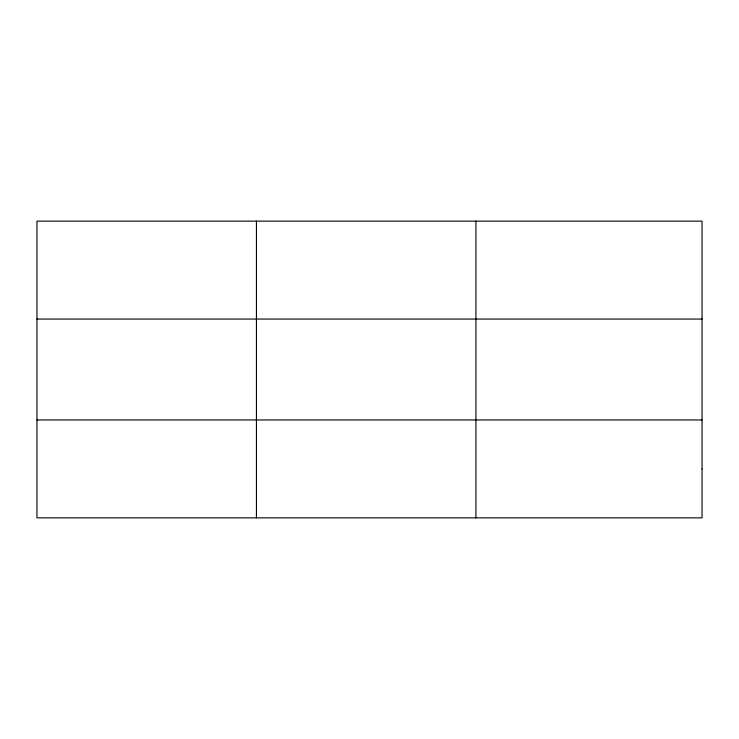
<?xml version="1.0" encoding="UTF-8"?>
<svg xmlns="http://www.w3.org/2000/svg" width="739" height="739" viewBox="0 0 739 739"><rect width="100%" height="100%" fill="white"/><g stroke="black" fill="none" stroke-linecap="round" stroke-linejoin="round"><path stroke-width="1.11" d="M256.433 517.863L256.433 221.137M475.916 517.863L475.916 221.137M36.95 319.054L702.05 319.054M36.95 419.946L702.05 419.946M702.05 468.905L702.05 517.863L36.95 517.863L36.95 221.137L702.05 221.137L702.05 468.905"/></g></svg>
